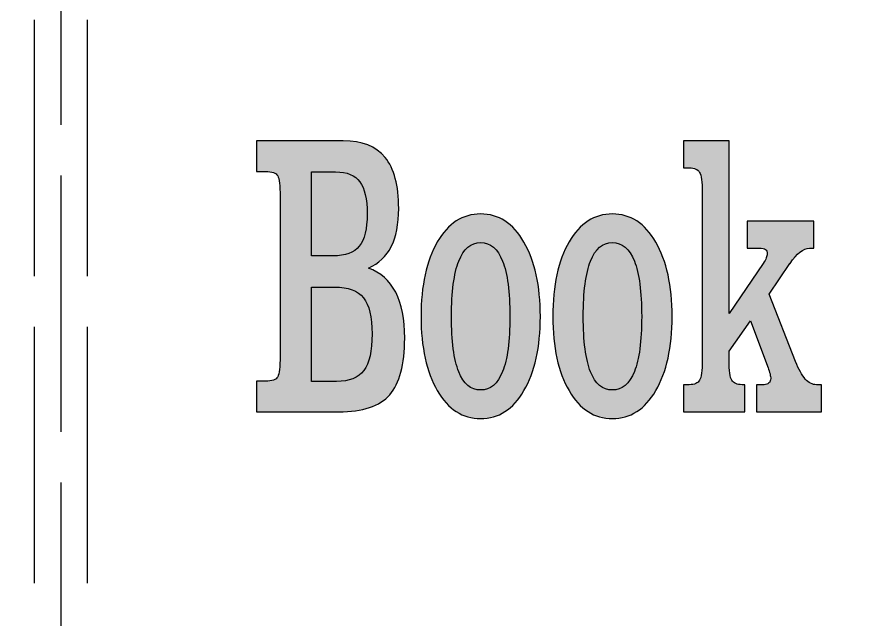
# Model space of a CAD drawing. Extents: x -236 to 261, y -182 to 182.
# Drawn here: x -34.3 to 32.4, y 47.3 to 94.2 of the extents above; entities that cross this region are included whole.
import ezdxf

# ---------------------------------------------------------------- set-up
doc = ezdxf.new("R2010")
doc.units = 0
doc.header["$MEASUREMENT"] = 0
doc.layers.add('CALQUE_PAR_D_FAUT', color=7, linetype='CONTINUOUS')

msp = doc.modelspace()

# ---------------------------------------------------------------- hatches: boundary and pattern name
at = {"layer": 'CALQUE_PAR_D_FAUT'}
h = msp.add_hatch(color=250, dxfattribs=at)
edge = h.paths.add_edge_path()
edge.add_spline(control_points=[(-15.6928, 63.455), (-15.6928, 63.455), (-15.6928, 65.8421), (-15.6928, 65.8421), (-15.6928, 65.8421), (-15.0135, 65.8421), (-15.0135, 65.8421), (-14.4967, 65.8421), (-14.1745, 65.9521), (-14.0496, 66.1719), (-13.9248, 66.3918), (-13.8638, 66.931), (-13.8638, 67.7896), (-13.8638, 67.7896), (-13.8638, 80.1964), (-13.8638, 80.1964), (-13.8638, 81.055), (-13.9248, 81.5942), (-14.0496, 81.814), (-14.1745, 82.0339), (-14.4967, 82.1438), (-15.0135, 82.1438), (-15.0135, 82.1438), (-15.6928, 82.1438), (-15.6928, 82.1438), (-15.6928, 82.1438), (-15.6928, 84.531), (-15.6928, 84.531), (-15.6928, 84.531), (-8.9489, 84.531), (-8.9489, 84.531), (-7.4887, 84.531), (-6.4029, 84.1017), (-5.6945, 83.2432), (-4.9862, 82.3794), (-4.632, 81.0602), (-4.632, 79.2803), (-4.632, 78.0553), (-4.8236, 77.0607), (-5.2068, 76.3121), (-5.5871, 75.5582), (-6.1822, 74.9981), (-6.9864, 74.6317), (-6.04, 74.2809), (-5.3316, 73.658), (-4.8642, 72.7575), (-4.3968, 71.8624), (-4.1617, 70.6635), (-4.1617, 69.1716), (-4.1617, 67.1195), (-4.5507, 65.6537), (-5.3258, 64.7742), (-6.1039, 63.8947), (-7.4219, 63.455), (-9.2828, 63.455), (-9.2828, 63.455), (-15.6928, 63.455), (-15.6928, 63.455)], knot_values=[0, 0, 0, 0, 0.0526316, 0.0526316, 0.0526316, 0.1052632, 0.1052632, 0.1052632, 0.1578947, 0.1578947, 0.1578947, 0.2105263, 0.2105263, 0.2105263, 0.2631579, 0.2631579, 0.2631579, 0.3157895, 0.3157895, 0.3157895, 0.3684211, 0.3684211, 0.3684211, 0.4210526, 0.4210526, 0.4210526, 0.4736842, 0.4736842, 0.4736842, 0.5263158, 0.5263158, 0.5263158, 0.5789474, 0.5789474, 0.5789474, 0.6315789, 0.6315789, 0.6315789, 0.6842105, 0.6842105, 0.6842105, 0.7368421, 0.7368421, 0.7368421, 0.7894737, 0.7894737, 0.7894737, 0.8421053, 0.8421053, 0.8421053, 0.8947368, 0.8947368, 0.8947368, 0.9473684, 0.9473684, 0.9473684, 1, 1, 1, 1], degree=3, periodic=1)
h = msp.add_hatch(color=250, dxfattribs=at)
edge = h.paths.add_edge_path()
edge.add_spline(control_points=[(21.0894, 71.0981), (21.0894, 71.0981), (23.7341, 74.9929), (23.7341, 74.9929), (23.8531, 75.1709), (23.9344, 75.3122), (23.9809, 75.4221), (24.0273, 75.5373), (24.0477, 75.642), (24.0477, 75.7467), (24.0477, 75.8985), (24.0041, 76.0085), (23.917, 76.0765), (23.8299, 76.1446), (23.6644, 76.176), (23.4206, 76.176), (23.4206, 76.176), (22.4858, 76.176), (22.4858, 76.176), (22.4858, 76.176), (22.4858, 78.2804), (22.4858, 78.2804), (22.4858, 78.2804), (27.691, 78.2804), (27.691, 78.2804), (27.691, 78.2804), (27.691, 76.176), (27.691, 76.176), (27.691, 76.176), (27.3426, 76.176), (27.3426, 76.176), (26.8607, 76.176), (26.3585, 75.7833), (25.836, 74.9929), (25.836, 74.9929), (25.8272, 74.9929), (25.8272, 74.9929), (25.8272, 74.9929), (24.2015, 72.6005), (24.2015, 72.6005), (24.2015, 72.6005), (26.2627, 67.3551), (26.2627, 67.3551), (26.5066, 66.7426), (26.7562, 66.2871), (27.0175, 65.9992), (27.2788, 65.706), (27.5691, 65.5595), (27.8855, 65.5595), (27.8855, 65.5595), (28.2833, 65.5595), (28.2833, 65.5595), (28.2833, 65.5595), (28.2833, 63.455), (28.2833, 63.455), (28.2833, 63.455), (23.2319, 63.455), (23.2319, 63.455), (23.2319, 63.455), (23.2319, 65.5595), (23.2319, 65.5595), (23.2319, 65.5595), (23.8183, 65.5595), (23.8183, 65.5595), (23.9721, 65.5595), (24.0941, 65.6066), (24.1899, 65.6956), (24.2828, 65.7898), (24.3292, 65.8997), (24.3292, 66.0358), (24.3292, 66.1144), (24.3089, 66.2348), (24.2712, 66.3971), (24.2306, 66.5541), (24.1783, 66.7164), (24.1173, 66.8787), (24.1173, 66.8787), (22.7412, 70.5327), (22.7412, 70.5327), (22.7412, 70.5327), (21.0894, 68.1665), (21.0894, 68.1665), (21.0894, 68.1665), (21.0894, 67.444), (21.0894, 67.444), (21.0894, 66.6483), (21.1591, 66.1353), (21.2955, 65.905), (21.432, 65.6746), (21.7019, 65.5595), (22.1055, 65.5595), (22.1055, 65.5595), (22.3087, 65.5595), (22.3087, 65.5595), (22.3087, 65.5595), (22.3087, 63.455), (22.3087, 63.455), (22.3087, 63.455), (17.536, 63.455), (17.536, 63.455), (17.536, 63.455), (17.536, 65.5595), (17.536, 65.5595), (17.536, 65.5595), (17.986, 65.5595), (17.986, 65.5595), (18.3895, 65.5595), (18.6595, 65.6746), (18.7959, 65.905), (18.9324, 66.1353), (18.9991, 66.6483), (18.9991, 67.444), (18.9991, 67.444), (18.9991, 80.5367), (18.9991, 80.5367), (18.9991, 81.3376), (18.9324, 81.8507), (18.7959, 82.081), (18.6595, 82.3114), (18.3895, 82.4265), (17.986, 82.4265), (17.986, 82.4265), (17.536, 82.4265), (17.536, 82.4265), (17.536, 82.4265), (17.536, 84.531), (17.536, 84.531), (17.536, 84.531), (21.0894, 84.531), (21.0894, 84.531), (21.0894, 84.531), (21.0894, 71.0981), (21.0894, 71.0981)], knot_values=[0, 0, 0, 0, 0.0227273, 0.0227273, 0.0227273, 0.0454545, 0.0454545, 0.0454545, 0.0681818, 0.0681818, 0.0681818, 0.0909091, 0.0909091, 0.0909091, 0.1136364, 0.1136364, 0.1136364, 0.1363636, 0.1363636, 0.1363636, 0.1590909, 0.1590909, 0.1590909, 0.1818182, 0.1818182, 0.1818182, 0.2045455, 0.2045455, 0.2045455, 0.2272727, 0.2272727, 0.2272727, 0.25, 0.25, 0.25, 0.2727273, 0.2727273, 0.2727273, 0.2954545, 0.2954545, 0.2954545, 0.3181818, 0.3181818, 0.3181818, 0.3409091, 0.3409091, 0.3409091, 0.3636364, 0.3636364, 0.3636364, 0.3863636, 0.3863636, 0.3863636, 0.4090909, 0.4090909, 0.4090909, 0.4318182, 0.4318182, 0.4318182, 0.4545455, 0.4545455, 0.4545455, 0.4772727, 0.4772727, 0.4772727, 0.5, 0.5, 0.5, 0.5227273, 0.5227273, 0.5227273, 0.5454545, 0.5454545, 0.5454545, 0.5681818, 0.5681818, 0.5681818, 0.5909091, 0.5909091, 0.5909091, 0.6136364, 0.6136364, 0.6136364, 0.6363636, 0.6363636, 0.6363636, 0.6590909, 0.6590909, 0.6590909, 0.6818182, 0.6818182, 0.6818182, 0.7045455, 0.7045455, 0.7045455, 0.7272727, 0.7272727, 0.7272727, 0.75, 0.75, 0.75, 0.7727273, 0.7727273, 0.7727273, 0.7954545, 0.7954545, 0.7954545, 0.8181818, 0.8181818, 0.8181818, 0.8409091, 0.8409091, 0.8409091, 0.8636364, 0.8636364, 0.8636364, 0.8863636, 0.8863636, 0.8863636, 0.9090909, 0.9090909, 0.9090909, 0.9318182, 0.9318182, 0.9318182, 0.9545455, 0.9545455, 0.9545455, 0.9772727, 0.9772727, 0.9772727, 1, 1, 1, 1], degree=3, periodic=1)
h = msp.add_hatch(color=250, dxfattribs=at)
edge = h.paths.add_edge_path()
edge.add_spline(control_points=[(-11.4078, 75.5792), (-11.4078, 75.5792), (-9.7327, 75.5792), (-9.7327, 75.5792), (-8.7863, 75.5792), (-8.107, 75.8305), (-7.7006, 76.3383), (-7.2912, 76.846), (-7.088, 77.6784), (-7.088, 78.8458), (-7.088, 80.0132), (-7.2738, 80.8456), (-7.6483, 81.3534), (-8.0228, 81.8611), (-8.6557, 82.1124), (-9.547, 82.1124), (-9.547, 82.1124), (-11.4078, 82.1124), (-11.4078, 82.1124), (-11.4078, 82.1124), (-11.4078, 75.5792), (-11.4078, 75.5792)], knot_values=[0, 0, 0, 0, 0.1428571, 0.1428571, 0.1428571, 0.2857143, 0.2857143, 0.2857143, 0.4285714, 0.4285714, 0.4285714, 0.5714286, 0.5714286, 0.5714286, 0.7142857, 0.7142857, 0.7142857, 0.8571429, 0.8571429, 0.8571429, 1, 1, 1, 1], degree=3, periodic=1)
h = msp.add_hatch(color=250, dxfattribs=at)
edge = h.paths.add_edge_path()
edge.add_spline(control_points=[(-2.8901, 70.8625), (-2.8901, 73.2706), (-2.4692, 75.2075), (-1.6244, 76.6628), (-0.7796, 78.1181), (0.3439, 78.8458), (1.7432, 78.8458), (3.1483, 78.8458), (4.2747, 78.1129), (5.1224, 76.6524), (5.9701, 75.1918), (6.394, 73.2601), (6.394, 70.8625), (6.394, 68.4701), (5.9701, 66.5489), (5.1224, 65.0988), (4.2747, 63.6487), (3.1483, 62.921), (1.7432, 62.921), (0.3439, 62.921), (-0.7796, 63.6487), (-1.6244, 65.0988), (-2.4692, 66.5489), (-2.8901, 68.4701), (-2.8901, 70.8625)], knot_values=[0, 0, 0, 0, 0.125, 0.125, 0.125, 0.25, 0.25, 0.25, 0.375, 0.375, 0.375, 0.5, 0.5, 0.5, 0.625, 0.625, 0.625, 0.75, 0.75, 0.75, 0.875, 0.875, 0.875, 1, 1, 1, 1], degree=3, periodic=1)
h = msp.add_hatch(color=250, dxfattribs=at)
edge = h.paths.add_edge_path()
edge.add_spline(control_points=[(7.3665, 70.8625), (7.3665, 73.2706), (7.7874, 75.2075), (8.6322, 76.6628), (9.477, 78.1181), (10.6005, 78.8458), (11.9998, 78.8458), (13.4049, 78.8458), (14.5313, 78.1129), (15.379, 76.6524), (16.2267, 75.1918), (16.6506, 73.2601), (16.6506, 70.8625), (16.6506, 68.4701), (16.2267, 66.5489), (15.379, 65.0988), (14.5313, 63.6487), (13.4049, 62.921), (11.9998, 62.921), (10.6005, 62.921), (9.477, 63.6487), (8.6322, 65.0988), (7.7874, 66.5489), (7.3665, 68.4701), (7.3665, 70.8625)], knot_values=[0, 0, 0, 0, 0.125, 0.125, 0.125, 0.25, 0.25, 0.25, 0.375, 0.375, 0.375, 0.5, 0.5, 0.5, 0.625, 0.625, 0.625, 0.75, 0.75, 0.75, 0.875, 0.875, 0.875, 1, 1, 1, 1], degree=3, periodic=1)
h = msp.add_hatch(color=250, dxfattribs=at)
edge = h.paths.add_edge_path()
edge.add_spline(control_points=[(-0.5212, 70.8625), (-0.5212, 68.9465), (-0.3325, 67.5173), (0.042, 66.5698), (0.4165, 65.6223), (0.9826, 65.1511), (1.7432, 65.1511), (2.5038, 65.1511), (3.0757, 65.6275), (3.456, 66.5803), (3.8364, 67.5278), (4.0251, 68.957), (4.0251, 70.8625), (4.0251, 72.7837), (3.8364, 74.2233), (3.456, 75.1813), (3.0757, 76.1393), (2.5038, 76.6157), (1.7432, 76.6157), (0.9884, 76.6157), (0.4223, 76.1393), (0.0449, 75.1813), (-0.3325, 74.2233), (-0.5212, 72.7837), (-0.5212, 70.8625)], knot_values=[0, 0, 0, 0, 0.125, 0.125, 0.125, 0.25, 0.25, 0.25, 0.375, 0.375, 0.375, 0.5, 0.5, 0.5, 0.625, 0.625, 0.625, 0.75, 0.75, 0.75, 0.875, 0.875, 0.875, 1, 1, 1, 1], degree=3, periodic=1)
h = msp.add_hatch(color=250, dxfattribs=at)
edge = h.paths.add_edge_path()
edge.add_spline(control_points=[(9.7354, 70.8625), (9.7354, 68.9465), (9.9241, 67.5173), (10.2986, 66.5698), (10.6731, 65.6223), (11.2392, 65.1511), (11.9998, 65.1511), (12.7604, 65.1511), (13.3323, 65.6275), (13.7126, 66.5803), (14.093, 67.5278), (14.2817, 68.957), (14.2817, 70.8625), (14.2817, 72.7837), (14.093, 74.2233), (13.7126, 75.1813), (13.3323, 76.1393), (12.7604, 76.6157), (11.9998, 76.6157), (11.245, 76.6157), (10.6789, 76.1393), (10.3015, 75.1813), (9.9241, 74.2233), (9.7354, 72.7837), (9.7354, 70.8625)], knot_values=[0, 0, 0, 0, 0.125, 0.125, 0.125, 0.25, 0.25, 0.25, 0.375, 0.375, 0.375, 0.5, 0.5, 0.5, 0.625, 0.625, 0.625, 0.75, 0.75, 0.75, 0.875, 0.875, 0.875, 1, 1, 1, 1], degree=3, periodic=1)
h = msp.add_hatch(color=250, dxfattribs=at)
edge = h.paths.add_edge_path()
edge.add_spline(control_points=[(-11.4078, 65.8107), (-11.4078, 65.8107), (-9.4772, 65.8107), (-9.4772, 65.8107), (-8.4786, 65.8107), (-7.7673, 66.0987), (-7.3435, 66.6693), (-6.9167, 67.2451), (-6.7048, 68.1874), (-6.7048, 69.5066), (-6.7048, 70.8258), (-6.9254, 71.7681), (-7.3638, 72.323), (-7.8021, 72.8832), (-8.5599, 73.1606), (-9.6311, 73.1606), (-9.6311, 73.1606), (-11.4078, 73.1606), (-11.4078, 73.1606), (-11.4078, 73.1606), (-11.4078, 65.8107), (-11.4078, 65.8107)], knot_values=[0, 0, 0, 0, 0.1428571, 0.1428571, 0.1428571, 0.2857143, 0.2857143, 0.2857143, 0.4285714, 0.4285714, 0.4285714, 0.5714286, 0.5714286, 0.5714286, 0.7142857, 0.7142857, 0.7142857, 0.8571429, 0.8571429, 0.8571429, 1, 1, 1, 1], degree=3, periodic=1)

# ---------------------------------------------------------------- linework, layer by layer
at = {"layer": 'CALQUE_PAR_D_FAUT', "color": 1}
msp.add_open_spline([(-230.5187, 181.5562), (-231.8457, 181.5553), (-233.1179, 181.0274), (-234.0556, 180.0885), (-234.9933, 179.1497), (-235.5196, 177.8831), (-235.5187, 176.5562), (-235.5187, 176.5562), (-235.5187, -8.4438), (-235.5187, -8.4438), (-235.5179, -9.7708), (-234.99, -11.043), (-234.0511, -11.9807), (-233.1123, -12.9184), (-231.8457, -13.4447), (-230.5187, -13.4438), (-230.5187, -13.4438), (115.1243, -13.4438), (115.1243, -13.4438), (116.4513, -13.443), (117.7235, -12.9151), (118.6612, -11.9762), (119.5989, -11.0373), (120.1252, -9.7708), (120.1243, -8.4438), (120.1243, -8.4438), (120.1243, 88.0484), (120.1243, 88.0484), (120.1243, 88.0484), (120.1243, 96.0484), (120.1243, 96.0484), (120.1243, 96.0484), (120.1243, 176.5562), (120.1243, 176.5562), (120.1235, 177.8831), (119.5956, 179.1553), (118.6567, 180.093), (117.7179, 181.0307), (116.4513, 181.557), (115.1243, 181.5562), (115.1243, 181.5562), (-230.5187, 181.5562), (-230.5187, 181.5562), (-230.5187, 181.5562), (-230.5187, 181.5562), (-230.5187, 181.5562)], degree=3, knots=[0, 0, 0, 0, 0.0666667, 0.0666667, 0.0666667, 0.1333333, 0.1333333, 0.1333333, 0.2, 0.2, 0.2, 0.2666667, 0.2666667, 0.2666667, 0.3333333, 0.3333333, 0.3333333, 0.4, 0.4, 0.4, 0.4666667, 0.4666667, 0.4666667, 0.5333333, 0.5333333, 0.5333333, 0.6, 0.6, 0.6, 0.6666667, 0.6666667, 0.6666667, 0.7333333, 0.7333333, 0.7333333, 0.8, 0.8, 0.8, 0.8666667, 0.8666667, 0.8666667, 0.9333333, 0.9333333, 0.9333333, 1, 1, 1, 1], dxfattribs=at)
for points in [[(-30.9343, 105.7281), (-30.9343, 105.7281), (-30.9343, 85.771), (-30.9343, 85.771)], [(-32.993, 93.9589), (-32.993, 93.9589), (-32.993, 74.0018), (-32.993, 74.0018)], [(-28.8757, 93.9589), (-28.8757, 93.9589), (-28.8757, 74.0018), (-28.8757, 74.0018)], [(-30.9343, 81.8431), (-30.9343, 81.8431), (-30.9343, 61.8861), (-30.9343, 61.8861)], [(-32.993, 70.074), (-32.993, 70.074), (-32.993, 50.1169), (-32.993, 50.1169)], [(-28.8757, 70.074), (-28.8757, 70.074), (-28.8757, 50.1169), (-28.8757, 50.1169)], [(-30.9343, 57.9582), (-30.9343, 57.9582), (-30.9343, 38.0012), (-30.9343, 38.0012)]]:
    msp.add_open_spline(points, degree=3, dxfattribs=at)
at = {"layer": 'CALQUE_PAR_D_FAUT', "color": 250}
for points, knots in [([(-15.6928, 63.455), (-15.6928, 63.455), (-15.6928, 65.8421), (-15.6928, 65.8421), (-15.6928, 65.8421), (-15.0135, 65.8421), (-15.0135, 65.8421), (-14.4967, 65.8421), (-14.1745, 65.9521), (-14.0496, 66.1719), (-13.9248, 66.3918), (-13.8638, 66.931), (-13.8638, 67.7896), (-13.8638, 67.7896), (-13.8638, 80.1964), (-13.8638, 80.1964), (-13.8638, 81.055), (-13.9248, 81.5942), (-14.0496, 81.814), (-14.1745, 82.0339), (-14.4967, 82.1438), (-15.0135, 82.1438), (-15.0135, 82.1438), (-15.6928, 82.1438), (-15.6928, 82.1438), (-15.6928, 82.1438), (-15.6928, 84.531), (-15.6928, 84.531), (-15.6928, 84.531), (-8.9489, 84.531), (-8.9489, 84.531), (-7.4887, 84.531), (-6.4029, 84.1017), (-5.6945, 83.2432), (-4.9862, 82.3794), (-4.632, 81.0602), (-4.632, 79.2803), (-4.632, 78.0553), (-4.8236, 77.0607), (-5.2068, 76.3121), (-5.5871, 75.5582), (-6.1822, 74.9981), (-6.9864, 74.6317), (-6.04, 74.2809), (-5.3316, 73.658), (-4.8642, 72.7575), (-4.3968, 71.8624), (-4.1617, 70.6635), (-4.1617, 69.1716), (-4.1617, 67.1195), (-4.5507, 65.6537), (-5.3258, 64.7742), (-6.1039, 63.8947), (-7.4219, 63.455), (-9.2828, 63.455), (-9.2828, 63.455), (-15.6928, 63.455), (-15.6928, 63.455)], [0, 0, 0, 0, 0.0526316, 0.0526316, 0.0526316, 0.1052632, 0.1052632, 0.1052632, 0.1578947, 0.1578947, 0.1578947, 0.2105263, 0.2105263, 0.2105263, 0.2631579, 0.2631579, 0.2631579, 0.3157895, 0.3157895, 0.3157895, 0.3684211, 0.3684211, 0.3684211, 0.4210526, 0.4210526, 0.4210526, 0.4736842, 0.4736842, 0.4736842, 0.5263158, 0.5263158, 0.5263158, 0.5789474, 0.5789474, 0.5789474, 0.6315789, 0.6315789, 0.6315789, 0.6842105, 0.6842105, 0.6842105, 0.7368421, 0.7368421, 0.7368421, 0.7894737, 0.7894737, 0.7894737, 0.8421053, 0.8421053, 0.8421053, 0.8947368, 0.8947368, 0.8947368, 0.9473684, 0.9473684, 0.9473684, 1, 1, 1, 1]), ([(21.0894, 71.0981), (21.0894, 71.0981), (23.7341, 74.9929), (23.7341, 74.9929), (23.8531, 75.1709), (23.9344, 75.3122), (23.9809, 75.4221), (24.0273, 75.5373), (24.0477, 75.642), (24.0477, 75.7467), (24.0477, 75.8985), (24.0041, 76.0085), (23.917, 76.0765), (23.8299, 76.1446), (23.6644, 76.176), (23.4206, 76.176), (23.4206, 76.176), (22.4858, 76.176), (22.4858, 76.176), (22.4858, 76.176), (22.4858, 78.2804), (22.4858, 78.2804), (22.4858, 78.2804), (27.691, 78.2804), (27.691, 78.2804), (27.691, 78.2804), (27.691, 76.176), (27.691, 76.176), (27.691, 76.176), (27.3426, 76.176), (27.3426, 76.176), (26.8607, 76.176), (26.3585, 75.7833), (25.836, 74.9929), (25.836, 74.9929), (25.8272, 74.9929), (25.8272, 74.9929), (25.8272, 74.9929), (24.2015, 72.6005), (24.2015, 72.6005), (24.2015, 72.6005), (26.2627, 67.3551), (26.2627, 67.3551), (26.5066, 66.7426), (26.7562, 66.2871), (27.0175, 65.9992), (27.2788, 65.706), (27.5691, 65.5595), (27.8855, 65.5595), (27.8855, 65.5595), (28.2833, 65.5595), (28.2833, 65.5595), (28.2833, 65.5595), (28.2833, 63.455), (28.2833, 63.455), (28.2833, 63.455), (23.2319, 63.455), (23.2319, 63.455), (23.2319, 63.455), (23.2319, 65.5595), (23.2319, 65.5595), (23.2319, 65.5595), (23.8183, 65.5595), (23.8183, 65.5595), (23.9721, 65.5595), (24.0941, 65.6066), (24.1899, 65.6956), (24.2828, 65.7898), (24.3292, 65.8997), (24.3292, 66.0358), (24.3292, 66.1144), (24.3089, 66.2348), (24.2712, 66.3971), (24.2306, 66.5541), (24.1783, 66.7164), (24.1173, 66.8787), (24.1173, 66.8787), (22.7412, 70.5327), (22.7412, 70.5327), (22.7412, 70.5327), (21.0894, 68.1665), (21.0894, 68.1665), (21.0894, 68.1665), (21.0894, 67.444), (21.0894, 67.444), (21.0894, 66.6483), (21.1591, 66.1353), (21.2955, 65.905), (21.432, 65.6746), (21.7019, 65.5595), (22.1055, 65.5595), (22.1055, 65.5595), (22.3087, 65.5595), (22.3087, 65.5595), (22.3087, 65.5595), (22.3087, 63.455), (22.3087, 63.455), (22.3087, 63.455), (17.536, 63.455), (17.536, 63.455), (17.536, 63.455), (17.536, 65.5595), (17.536, 65.5595), (17.536, 65.5595), (17.986, 65.5595), (17.986, 65.5595), (18.3895, 65.5595), (18.6595, 65.6746), (18.7959, 65.905), (18.9324, 66.1353), (18.9991, 66.6483), (18.9991, 67.444), (18.9991, 67.444), (18.9991, 80.5367), (18.9991, 80.5367), (18.9991, 81.3376), (18.9324, 81.8507), (18.7959, 82.081), (18.6595, 82.3114), (18.3895, 82.4265), (17.986, 82.4265), (17.986, 82.4265), (17.536, 82.4265), (17.536, 82.4265), (17.536, 82.4265), (17.536, 84.531), (17.536, 84.531), (17.536, 84.531), (21.0894, 84.531), (21.0894, 84.531), (21.0894, 84.531), (21.0894, 71.0981), (21.0894, 71.0981)], [0, 0, 0, 0, 0.0227273, 0.0227273, 0.0227273, 0.0454545, 0.0454545, 0.0454545, 0.0681818, 0.0681818, 0.0681818, 0.0909091, 0.0909091, 0.0909091, 0.1136364, 0.1136364, 0.1136364, 0.1363636, 0.1363636, 0.1363636, 0.1590909, 0.1590909, 0.1590909, 0.1818182, 0.1818182, 0.1818182, 0.2045455, 0.2045455, 0.2045455, 0.2272727, 0.2272727, 0.2272727, 0.25, 0.25, 0.25, 0.2727273, 0.2727273, 0.2727273, 0.2954545, 0.2954545, 0.2954545, 0.3181818, 0.3181818, 0.3181818, 0.3409091, 0.3409091, 0.3409091, 0.3636364, 0.3636364, 0.3636364, 0.3863636, 0.3863636, 0.3863636, 0.4090909, 0.4090909, 0.4090909, 0.4318182, 0.4318182, 0.4318182, 0.4545455, 0.4545455, 0.4545455, 0.4772727, 0.4772727, 0.4772727, 0.5, 0.5, 0.5, 0.5227273, 0.5227273, 0.5227273, 0.5454545, 0.5454545, 0.5454545, 0.5681818, 0.5681818, 0.5681818, 0.5909091, 0.5909091, 0.5909091, 0.6136364, 0.6136364, 0.6136364, 0.6363636, 0.6363636, 0.6363636, 0.6590909, 0.6590909, 0.6590909, 0.6818182, 0.6818182, 0.6818182, 0.7045455, 0.7045455, 0.7045455, 0.7272727, 0.7272727, 0.7272727, 0.75, 0.75, 0.75, 0.7727273, 0.7727273, 0.7727273, 0.7954545, 0.7954545, 0.7954545, 0.8181818, 0.8181818, 0.8181818, 0.8409091, 0.8409091, 0.8409091, 0.8636364, 0.8636364, 0.8636364, 0.8863636, 0.8863636, 0.8863636, 0.9090909, 0.9090909, 0.9090909, 0.9318182, 0.9318182, 0.9318182, 0.9545455, 0.9545455, 0.9545455, 0.9772727, 0.9772727, 0.9772727, 1, 1, 1, 1]), ([(-11.4078, 75.5792), (-11.4078, 75.5792), (-9.7327, 75.5792), (-9.7327, 75.5792), (-8.7863, 75.5792), (-8.107, 75.8305), (-7.7006, 76.3383), (-7.2912, 76.846), (-7.088, 77.6784), (-7.088, 78.8458), (-7.088, 80.0132), (-7.2738, 80.8456), (-7.6483, 81.3534), (-8.0228, 81.8611), (-8.6557, 82.1124), (-9.547, 82.1124), (-9.547, 82.1124), (-11.4078, 82.1124), (-11.4078, 82.1124), (-11.4078, 82.1124), (-11.4078, 75.5792), (-11.4078, 75.5792)], [0, 0, 0, 0, 0.1428571, 0.1428571, 0.1428571, 0.2857143, 0.2857143, 0.2857143, 0.4285714, 0.4285714, 0.4285714, 0.5714286, 0.5714286, 0.5714286, 0.7142857, 0.7142857, 0.7142857, 0.8571429, 0.8571429, 0.8571429, 1, 1, 1, 1]), ([(-2.8901, 70.8625), (-2.8901, 73.2706), (-2.4692, 75.2075), (-1.6244, 76.6628), (-0.7796, 78.1181), (0.3439, 78.8458), (1.7432, 78.8458), (3.1483, 78.8458), (4.2747, 78.1129), (5.1224, 76.6524), (5.9701, 75.1918), (6.394, 73.2601), (6.394, 70.8625), (6.394, 68.4701), (5.9701, 66.5489), (5.1224, 65.0988), (4.2747, 63.6487), (3.1483, 62.921), (1.7432, 62.921), (0.3439, 62.921), (-0.7796, 63.6487), (-1.6244, 65.0988), (-2.4692, 66.5489), (-2.8901, 68.4701), (-2.8901, 70.8625)], [0, 0, 0, 0, 0.125, 0.125, 0.125, 0.25, 0.25, 0.25, 0.375, 0.375, 0.375, 0.5, 0.5, 0.5, 0.625, 0.625, 0.625, 0.75, 0.75, 0.75, 0.875, 0.875, 0.875, 1, 1, 1, 1]), ([(7.3665, 70.8625), (7.3665, 73.2706), (7.7874, 75.2075), (8.6322, 76.6628), (9.477, 78.1181), (10.6005, 78.8458), (11.9998, 78.8458), (13.4049, 78.8458), (14.5313, 78.1129), (15.379, 76.6524), (16.2267, 75.1918), (16.6506, 73.2601), (16.6506, 70.8625), (16.6506, 68.4701), (16.2267, 66.5489), (15.379, 65.0988), (14.5313, 63.6487), (13.4049, 62.921), (11.9998, 62.921), (10.6005, 62.921), (9.477, 63.6487), (8.6322, 65.0988), (7.7874, 66.5489), (7.3665, 68.4701), (7.3665, 70.8625)], [0, 0, 0, 0, 0.125, 0.125, 0.125, 0.25, 0.25, 0.25, 0.375, 0.375, 0.375, 0.5, 0.5, 0.5, 0.625, 0.625, 0.625, 0.75, 0.75, 0.75, 0.875, 0.875, 0.875, 1, 1, 1, 1]), ([(-0.5212, 70.8625), (-0.5212, 68.9465), (-0.3325, 67.5173), (0.042, 66.5698), (0.4165, 65.6223), (0.9826, 65.1511), (1.7432, 65.1511), (2.5038, 65.1511), (3.0757, 65.6275), (3.456, 66.5803), (3.8364, 67.5278), (4.0251, 68.957), (4.0251, 70.8625), (4.0251, 72.7837), (3.8364, 74.2233), (3.456, 75.1813), (3.0757, 76.1393), (2.5038, 76.6157), (1.7432, 76.6157), (0.9884, 76.6157), (0.4223, 76.1393), (0.0449, 75.1813), (-0.3325, 74.2233), (-0.5212, 72.7837), (-0.5212, 70.8625)], [0, 0, 0, 0, 0.125, 0.125, 0.125, 0.25, 0.25, 0.25, 0.375, 0.375, 0.375, 0.5, 0.5, 0.5, 0.625, 0.625, 0.625, 0.75, 0.75, 0.75, 0.875, 0.875, 0.875, 1, 1, 1, 1]), ([(9.7354, 70.8625), (9.7354, 68.9465), (9.9241, 67.5173), (10.2986, 66.5698), (10.6731, 65.6223), (11.2392, 65.1511), (11.9998, 65.1511), (12.7604, 65.1511), (13.3323, 65.6275), (13.7126, 66.5803), (14.093, 67.5278), (14.2817, 68.957), (14.2817, 70.8625), (14.2817, 72.7837), (14.093, 74.2233), (13.7126, 75.1813), (13.3323, 76.1393), (12.7604, 76.6157), (11.9998, 76.6157), (11.245, 76.6157), (10.6789, 76.1393), (10.3015, 75.1813), (9.9241, 74.2233), (9.7354, 72.7837), (9.7354, 70.8625)], [0, 0, 0, 0, 0.125, 0.125, 0.125, 0.25, 0.25, 0.25, 0.375, 0.375, 0.375, 0.5, 0.5, 0.5, 0.625, 0.625, 0.625, 0.75, 0.75, 0.75, 0.875, 0.875, 0.875, 1, 1, 1, 1]), ([(-11.4078, 65.8107), (-11.4078, 65.8107), (-9.4772, 65.8107), (-9.4772, 65.8107), (-8.4786, 65.8107), (-7.7673, 66.0987), (-7.3435, 66.6693), (-6.9167, 67.2451), (-6.7048, 68.1874), (-6.7048, 69.5066), (-6.7048, 70.8258), (-6.9254, 71.7681), (-7.3638, 72.323), (-7.8021, 72.8832), (-8.5599, 73.1606), (-9.6311, 73.1606), (-9.6311, 73.1606), (-11.4078, 73.1606), (-11.4078, 73.1606), (-11.4078, 73.1606), (-11.4078, 65.8107), (-11.4078, 65.8107)], [0, 0, 0, 0, 0.1428571, 0.1428571, 0.1428571, 0.2857143, 0.2857143, 0.2857143, 0.4285714, 0.4285714, 0.4285714, 0.5714286, 0.5714286, 0.5714286, 0.7142857, 0.7142857, 0.7142857, 0.8571429, 0.8571429, 0.8571429, 1, 1, 1, 1])]:
    msp.add_open_spline(points, degree=3, knots=knots, dxfattribs=at)

doc.saveas('drawing.dxf')
